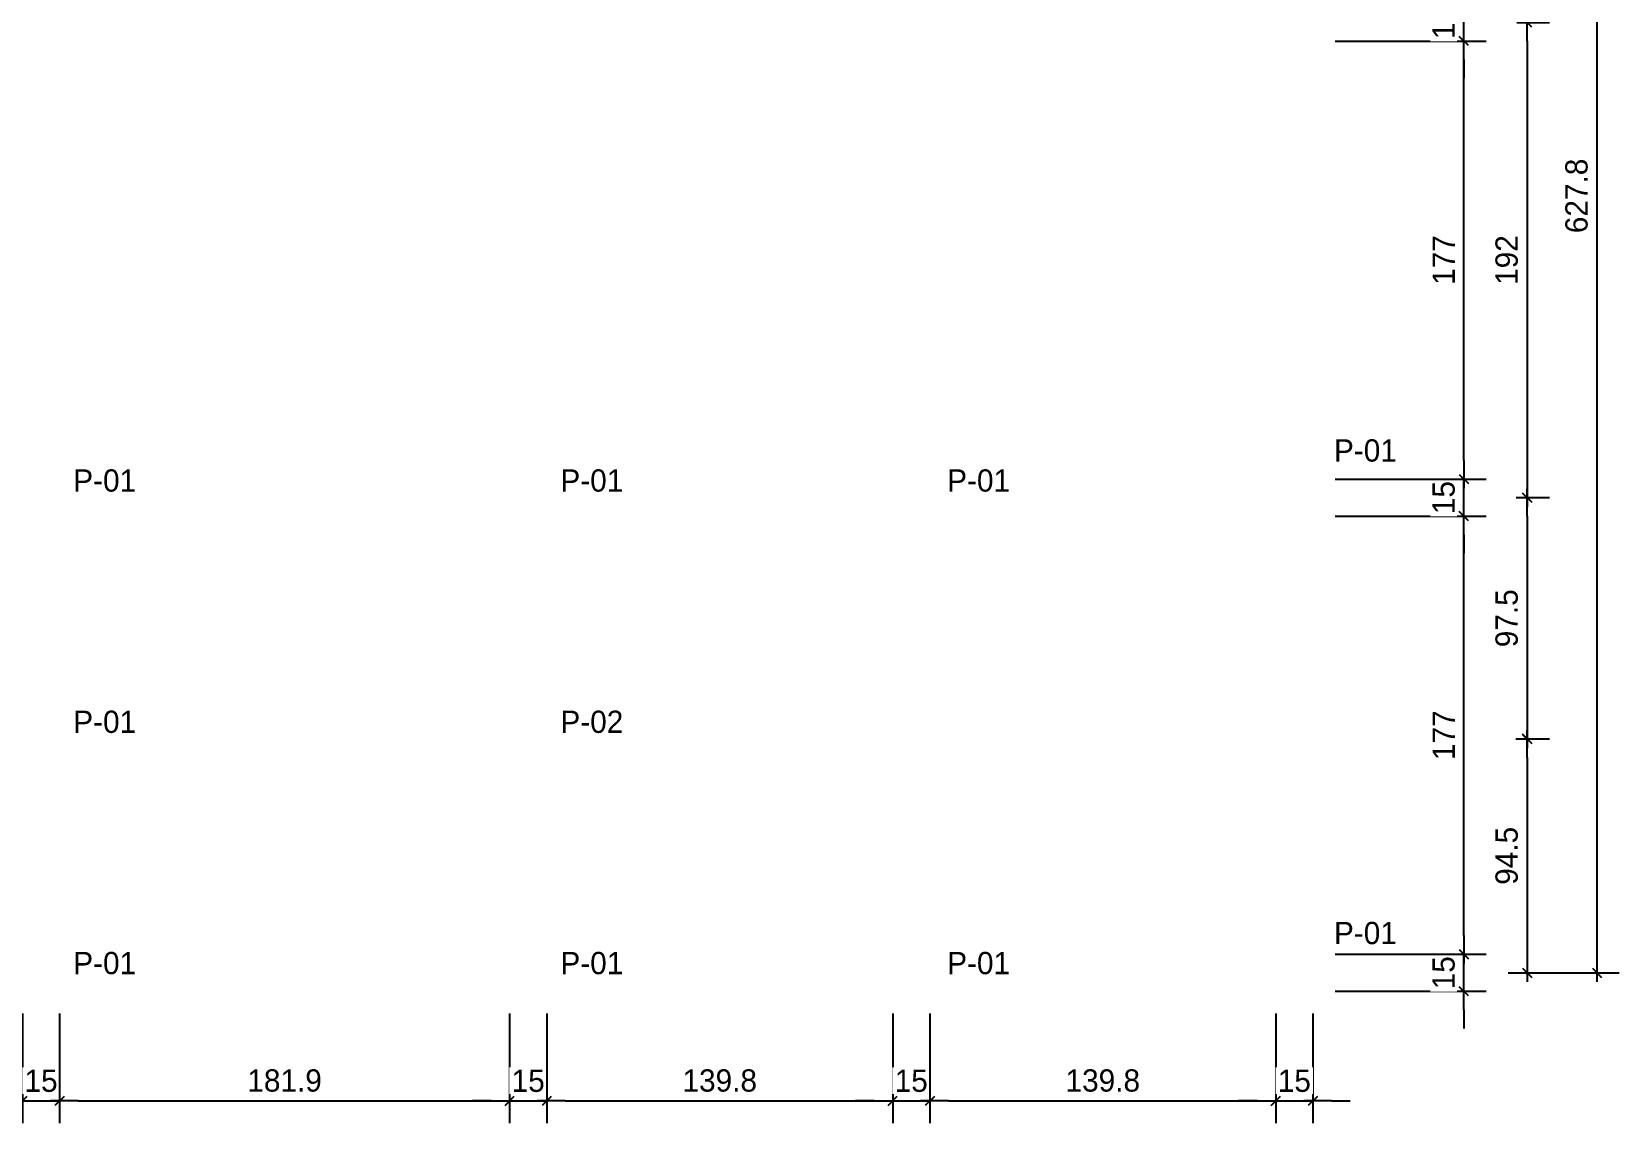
# Model space of a CAD drawing. Header units: millimetres. Extents: x 19442 to 19711, y 4351 to 4752.
# Drawn here: x 19449.14 to 19455.55, y 4515.26 to 4519.67 of the extents above; entities that cross this region are included whole.
import ezdxf

# ---------------------------------------------------------------- set-up
doc = ezdxf.new("R2010")
doc.units = ezdxf.units.MM
doc.layers.add('0 @ 0.5', color=7, linetype='Continuous')
doc.layers.add('TEXTO @ 0.5', color=2, linetype='Continuous')
doc.styles.add('century gothic', font='GOTHIC.TTF')
doc.dimstyles.new('ANOTATIVE CM SMCONSTRUCCIONES', dxfattribs={"dimscale": 0, "dimtxt": 0.18, "dimasz": 0.15, "dimexe": 0.18, "dimexo": 0.18, "dimgap": 0.07, "dimtad": 1, "dimdec": 1, "dimlfac": 100, "dimdsep": 46, "dimtxsty": 'century gothic', "dimblk1": 'FLECHA1', "dimblk2": 'FLECHA1', "dimsah": 1, "dimcen": 0.18, "dimdle": 0.075, "dimclrd": 1, "dimclre": 1, "dimclrt": 2, "dimaunit": 1, "dimadec": 0, "dimazin": 2, "dimtfac": 0.75, "dimtdec": 1, "dimtix": 1, "dimtmove": 2, "dimatfit": 3, "dimfxl": 0.09, "dimtvp": 1.5, "dimtfill": 1, "dimtolj": 1, "dimtzin": 0, "dimarcsym": 0})

# ---------------------------------------------------------------- blocks, each defined once
blk = doc.blocks.new('FLECHA1')
at = {"color": 1}
blk.add_line((-1, 0), (0.496, 0), dxfattribs=at)
at = {"color": 4}
blk.add_line((-0.246, -0.248), (0.248, 0.25), dxfattribs=at)
blk = doc.blocks.new('*D433')
at = {"color": 1, "lineweight": -2, "transparency": 16777216}
for p, q in [((19455.1373, 4519.7075), (19455.2686, 4519.7075)), ((19455.1786, 4519.6325), (19455.1786, 4517.8625)), ((19455.1343, 4517.7875), (19455.2686, 4517.7875))]:
    blk.add_line(p, q, dxfattribs=at)
at = {"layer": 'Defpoints', "color": 0, "transparency": 16777216}
for p in [(19455.0473, 4519.7075), (19455.0443, 4517.7875), (19455.1786, 4517.7875)]:
    blk.add_point(p, dxfattribs=at)
at = {"color": 1, "lineweight": -2, "transparency": 16777216, "xscale": 0.075, "yscale": 0.075, "zscale": 0.075}
for p, rotation in [((19455.1786, 4519.7075), 90), ((19455.1786, 4517.7875), 270)]:
    blk.add_blockref('FLECHA1', p, dxfattribs=dict(at, rotation=rotation))
at = {"color": 2, "transparency": 16777216, "insert": (19455.0963, 4518.7475), "char_height": 0.09, "attachment_point": 5, "rotation": 90, "style": 'century gothic', "bg_fill": 3, "box_fill_scale": 1.1, "bg_fill_color": 256, "bg_fill_true_color": 13158600, "bg_fill_transparency": 0}
blk.add_mtext('\\A1;192', dxfattribs=at)
blk = doc.blocks.new('*D434')
at = {"color": 1, "lineweight": -2, "transparency": 16777216}
for p, q in [((19455.1343, 4517.7875), (19455.2686, 4517.7875)), ((19455.1786, 4517.7125), (19455.1786, 4516.8875)), ((19455.1331, 4516.8125), (19455.2686, 4516.8125))]:
    blk.add_line(p, q, dxfattribs=at)
at = {"layer": 'Defpoints', "color": 0, "transparency": 16777216}
for p in [(19455.0443, 4517.7875), (19455.0431, 4516.8125), (19455.1786, 4516.8125)]:
    blk.add_point(p, dxfattribs=at)
at = {"color": 1, "lineweight": -2, "transparency": 16777216, "xscale": 0.075, "yscale": 0.075, "zscale": 0.075}
for p, rotation in [((19455.1786, 4517.7875), 90), ((19455.1786, 4516.8125), 270)]:
    blk.add_blockref('FLECHA1', p, dxfattribs=dict(at, rotation=rotation))
at = {"color": 2, "transparency": 16777216, "insert": (19455.0963, 4517.3), "char_height": 0.09, "attachment_point": 5, "rotation": 90, "style": 'century gothic', "bg_fill": 3, "box_fill_scale": 1.1, "bg_fill_color": 256, "bg_fill_true_color": 13158600, "bg_fill_transparency": 0}
blk.add_mtext('\\A1;97.5', dxfattribs=at)
blk = doc.blocks.new('*D435')
at = {"color": 1, "lineweight": -2, "transparency": 16777216}
for p, q in [((19455.1331, 4516.8125), (19455.2686, 4516.8125)), ((19455.1786, 4516.7375), (19455.1786, 4515.9425)), ((19455.1023, 4515.8675), (19455.2686, 4515.8675))]:
    blk.add_line(p, q, dxfattribs=at)
at = {"layer": 'Defpoints', "color": 0, "transparency": 16777216}
for p in [(19455.0431, 4516.8125), (19455.0123, 4515.8675), (19455.1786, 4515.8675)]:
    blk.add_point(p, dxfattribs=at)
at = {"color": 1, "lineweight": -2, "transparency": 16777216, "xscale": 0.075, "yscale": 0.075, "zscale": 0.075}
for p, rotation in [((19455.1786, 4516.8125), 90), ((19455.1786, 4515.8675), 270)]:
    blk.add_blockref('FLECHA1', p, dxfattribs=dict(at, rotation=rotation))
at = {"color": 2, "transparency": 16777216, "insert": (19455.0963, 4516.34), "char_height": 0.09, "attachment_point": 5, "rotation": 90, "style": 'century gothic', "bg_fill": 3, "box_fill_scale": 1.1, "bg_fill_color": 256, "bg_fill_true_color": 13158600, "bg_fill_transparency": 0}
blk.add_mtext('\\A1;94.5', dxfattribs=at)
blk = doc.blocks.new('*D436')
at = {"color": 1, "lineweight": -2, "transparency": 16777216}
for p, q in [((19455.1023, 4522.1459), (19455.551, 4522.1459)), ((19455.461, 4522.0709), (19455.461, 4515.9425)), ((19455.1023, 4515.8675), (19455.551, 4515.8675))]:
    blk.add_line(p, q, dxfattribs=at)
at = {"layer": 'Defpoints', "color": 0, "transparency": 16777216}
for p in [(19455.0123, 4522.1459), (19455.0123, 4515.8675), (19455.461, 4515.8675)]:
    blk.add_point(p, dxfattribs=at)
at = {"color": 1, "lineweight": -2, "transparency": 16777216, "xscale": 0.075, "yscale": 0.075, "zscale": 0.075}
for p, rotation in [((19455.461, 4522.1459), 90), ((19455.461, 4515.8675), 270)]:
    blk.add_blockref('FLECHA1', p, dxfattribs=dict(at, rotation=rotation))
at = {"color": 2, "transparency": 16777216, "insert": (19455.3787, 4519.0067), "char_height": 0.09, "attachment_point": 5, "rotation": 90, "style": 'century gothic', "bg_fill": 3, "box_fill_scale": 1.1, "bg_fill_color": 256, "bg_fill_true_color": 13158600, "bg_fill_transparency": 0}
blk.add_mtext('\\A1;627.8', dxfattribs=at)
blk = doc.blocks.new('*D468')
at = {"color": 1, "lineweight": -2, "transparency": 16777216}
for p, q in [((19449.098, 4515.7025), (19449.098, 4515.2594)), ((19449.248, 4515.7025), (19449.248, 4515.2594)), ((19449.023, 4515.3494), (19448.948, 4515.3494)), ((19449.098, 4515.3494), (19449.248, 4515.3494)), ((19449.323, 4515.3494), (19449.398, 4515.3494))]:
    blk.add_line(p, q, dxfattribs=at)
at = {"layer": 'Defpoints', "color": 0, "transparency": 16777216}
for p in [(19449.098, 4515.7925), (19449.248, 4515.7925)]:
    blk.add_point(p, dxfattribs=at)
at = {"color": 1, "lineweight": -2, "transparency": 16777216, "xscale": 0.075, "yscale": 0.075, "zscale": 0.075}
blk.add_blockref('FLECHA1', (19449.098, 4515.3494), dxfattribs=at)
at = {"color": 1, "lineweight": -2, "transparency": 16777216, "xscale": 0.075, "yscale": 0.075, "zscale": 0.075, "rotation": 180}
blk.add_blockref('FLECHA1', (19449.248, 4515.3494), dxfattribs=at)
at = {"color": 2, "transparency": 16777216, "insert": (19449.173, 4515.4305), "char_height": 0.09, "attachment_point": 5, "style": 'century gothic', "bg_fill": 3, "box_fill_scale": 1.1, "bg_fill_color": 256, "bg_fill_true_color": 13158600, "bg_fill_transparency": 0}
blk.add_mtext('\\A1;15', dxfattribs=at)
at = {"layer": 'Defpoints', "color": 0, "transparency": 16777216}
blk.add_point((19449.248, 4515.3494), dxfattribs=at)
blk = doc.blocks.new('*D469')
at = {"color": 1, "lineweight": -2, "transparency": 16777216}
for p, q in [((19449.248, 4515.7025), (19449.248, 4515.2594)), ((19451.0667, 4515.7025), (19451.0667, 4515.2594)), ((19449.323, 4515.3494), (19450.9917, 4515.3494))]:
    blk.add_line(p, q, dxfattribs=at)
at = {"layer": 'Defpoints', "color": 0, "transparency": 16777216}
for p in [(19449.248, 4515.7925), (19451.0667, 4515.7925), (19451.0667, 4515.3494)]:
    blk.add_point(p, dxfattribs=at)
at = {"color": 1, "lineweight": -2, "transparency": 16777216, "xscale": 0.075, "yscale": 0.075, "zscale": 0.075, "rotation": 180}
blk.add_blockref('FLECHA1', (19449.248, 4515.3494), dxfattribs=at)
at = {"color": 1, "lineweight": -2, "transparency": 16777216, "xscale": 0.075, "yscale": 0.075, "zscale": 0.075}
blk.add_blockref('FLECHA1', (19451.0667, 4515.3494), dxfattribs=at)
at = {"color": 2, "transparency": 16777216, "insert": (19450.1573, 4515.4316), "char_height": 0.09, "attachment_point": 5, "style": 'century gothic', "bg_fill": 3, "box_fill_scale": 1.1, "bg_fill_color": 256, "bg_fill_true_color": 13158600, "bg_fill_transparency": 0}
blk.add_mtext('\\A1;181.9', dxfattribs=at)
blk = doc.blocks.new('*D470')
at = {"color": 1, "lineweight": -2, "transparency": 16777216}
for p, q in [((19451.0667, 4515.7025), (19451.0667, 4515.2594)), ((19451.2167, 4515.7025), (19451.2167, 4515.2594)), ((19450.9917, 4515.3494), (19450.9167, 4515.3494)), ((19451.0667, 4515.3494), (19451.2167, 4515.3494)), ((19451.2917, 4515.3494), (19451.3667, 4515.3494))]:
    blk.add_line(p, q, dxfattribs=at)
at = {"layer": 'Defpoints', "color": 0, "transparency": 16777216}
for p in [(19451.0667, 4515.7925), (19451.2167, 4515.7925)]:
    blk.add_point(p, dxfattribs=at)
at = {"color": 1, "lineweight": -2, "transparency": 16777216, "xscale": 0.075, "yscale": 0.075, "zscale": 0.075}
blk.add_blockref('FLECHA1', (19451.0667, 4515.3494), dxfattribs=at)
at = {"color": 1, "lineweight": -2, "transparency": 16777216, "xscale": 0.075, "yscale": 0.075, "zscale": 0.075, "rotation": 180}
blk.add_blockref('FLECHA1', (19451.2167, 4515.3494), dxfattribs=at)
at = {"color": 2, "transparency": 16777216, "insert": (19451.1417, 4515.4305), "char_height": 0.09, "attachment_point": 5, "style": 'century gothic', "bg_fill": 3, "box_fill_scale": 1.1, "bg_fill_color": 256, "bg_fill_true_color": 13158600, "bg_fill_transparency": 0}
blk.add_mtext('\\A1;15', dxfattribs=at)
at = {"layer": 'Defpoints', "color": 0, "transparency": 16777216}
blk.add_point((19451.2167, 4515.3494), dxfattribs=at)
blk = doc.blocks.new('*D471')
at = {"color": 1, "lineweight": -2, "transparency": 16777216}
for p, q in [((19451.2167, 4515.7025), (19451.2167, 4515.2594)), ((19452.6148, 4515.7025), (19452.6148, 4515.2594)), ((19451.2917, 4515.3494), (19452.5398, 4515.3494))]:
    blk.add_line(p, q, dxfattribs=at)
at = {"layer": 'Defpoints', "color": 0, "transparency": 16777216}
for p in [(19451.2167, 4515.7925), (19452.6148, 4515.7925), (19452.6148, 4515.3494)]:
    blk.add_point(p, dxfattribs=at)
at = {"color": 1, "lineweight": -2, "transparency": 16777216, "xscale": 0.075, "yscale": 0.075, "zscale": 0.075, "rotation": 180}
blk.add_blockref('FLECHA1', (19451.2167, 4515.3494), dxfattribs=at)
at = {"color": 1, "lineweight": -2, "transparency": 16777216, "xscale": 0.075, "yscale": 0.075, "zscale": 0.075}
blk.add_blockref('FLECHA1', (19452.6148, 4515.3494), dxfattribs=at)
at = {"color": 2, "transparency": 16777216, "insert": (19451.9158, 4515.4316), "char_height": 0.09, "attachment_point": 5, "style": 'century gothic', "bg_fill": 3, "box_fill_scale": 1.1, "bg_fill_color": 256, "bg_fill_true_color": 13158600, "bg_fill_transparency": 0}
blk.add_mtext('\\A1;139.8', dxfattribs=at)
blk = doc.blocks.new('*D472')
at = {"color": 1, "lineweight": -2, "transparency": 16777216}
for p, q in [((19452.6148, 4515.7025), (19452.6148, 4515.2594)), ((19452.7648, 4515.7025), (19452.7648, 4515.2594)), ((19452.5398, 4515.3494), (19452.4648, 4515.3494)), ((19452.6148, 4515.3494), (19452.7648, 4515.3494)), ((19452.8398, 4515.3494), (19452.9148, 4515.3494))]:
    blk.add_line(p, q, dxfattribs=at)
at = {"layer": 'Defpoints', "color": 0, "transparency": 16777216}
for p in [(19452.6148, 4515.7925), (19452.7648, 4515.7925)]:
    blk.add_point(p, dxfattribs=at)
at = {"color": 1, "lineweight": -2, "transparency": 16777216, "xscale": 0.075, "yscale": 0.075, "zscale": 0.075}
blk.add_blockref('FLECHA1', (19452.6148, 4515.3494), dxfattribs=at)
at = {"color": 1, "lineweight": -2, "transparency": 16777216, "xscale": 0.075, "yscale": 0.075, "zscale": 0.075, "rotation": 180}
blk.add_blockref('FLECHA1', (19452.7648, 4515.3494), dxfattribs=at)
at = {"color": 2, "transparency": 16777216, "insert": (19452.6898, 4515.4305), "char_height": 0.09, "attachment_point": 5, "style": 'century gothic', "bg_fill": 3, "box_fill_scale": 1.1, "bg_fill_color": 256, "bg_fill_true_color": 13158600, "bg_fill_transparency": 0}
blk.add_mtext('\\A1;15', dxfattribs=at)
at = {"layer": 'Defpoints', "color": 0, "transparency": 16777216}
blk.add_point((19452.7648, 4515.3494), dxfattribs=at)
blk = doc.blocks.new('*D473')
at = {"color": 1, "lineweight": -2, "transparency": 16777216}
for p, q in [((19452.7648, 4515.7025), (19452.7648, 4515.2594)), ((19454.1629, 4515.7025), (19454.1629, 4515.2594)), ((19452.8398, 4515.3494), (19454.0879, 4515.3494))]:
    blk.add_line(p, q, dxfattribs=at)
at = {"layer": 'Defpoints', "color": 0, "transparency": 16777216}
for p in [(19452.7648, 4515.7925), (19454.1629, 4515.7925), (19454.1629, 4515.3494)]:
    blk.add_point(p, dxfattribs=at)
at = {"color": 1, "lineweight": -2, "transparency": 16777216, "xscale": 0.075, "yscale": 0.075, "zscale": 0.075, "rotation": 180}
blk.add_blockref('FLECHA1', (19452.7648, 4515.3494), dxfattribs=at)
at = {"color": 1, "lineweight": -2, "transparency": 16777216, "xscale": 0.075, "yscale": 0.075, "zscale": 0.075}
blk.add_blockref('FLECHA1', (19454.1629, 4515.3494), dxfattribs=at)
at = {"color": 2, "transparency": 16777216, "insert": (19453.4639, 4515.4316), "char_height": 0.09, "attachment_point": 5, "style": 'century gothic', "bg_fill": 3, "box_fill_scale": 1.1, "bg_fill_color": 256, "bg_fill_true_color": 13158600, "bg_fill_transparency": 0}
blk.add_mtext('\\A1;139.8', dxfattribs=at)
blk = doc.blocks.new('*D474')
at = {"color": 1, "lineweight": -2, "transparency": 16777216}
for p, q in [((19454.1629, 4515.7025), (19454.1629, 4515.2594)), ((19454.3129, 4515.7025), (19454.3129, 4515.2594)), ((19454.0879, 4515.3494), (19454.0129, 4515.3494)), ((19454.1629, 4515.3494), (19454.3129, 4515.3494)), ((19454.3879, 4515.3494), (19454.4629, 4515.3494))]:
    blk.add_line(p, q, dxfattribs=at)
at = {"layer": 'Defpoints', "color": 0, "transparency": 16777216}
for p in [(19454.1629, 4515.7925), (19454.3129, 4515.7925)]:
    blk.add_point(p, dxfattribs=at)
at = {"color": 1, "lineweight": -2, "transparency": 16777216, "xscale": 0.075, "yscale": 0.075, "zscale": 0.075}
blk.add_blockref('FLECHA1', (19454.1629, 4515.3494), dxfattribs=at)
at = {"color": 1, "lineweight": -2, "transparency": 16777216, "xscale": 0.075, "yscale": 0.075, "zscale": 0.075, "rotation": 180}
blk.add_blockref('FLECHA1', (19454.3129, 4515.3494), dxfattribs=at)
at = {"color": 2, "transparency": 16777216, "insert": (19454.2379, 4515.4305), "char_height": 0.09, "attachment_point": 5, "style": 'century gothic', "bg_fill": 3, "box_fill_scale": 1.1, "bg_fill_color": 256, "bg_fill_true_color": 13158600, "bg_fill_transparency": 0}
blk.add_mtext('\\A1;15', dxfattribs=at)
at = {"layer": 'Defpoints', "color": 0, "transparency": 16777216}
blk.add_point((19454.3129, 4515.3494), dxfattribs=at)
blk = doc.blocks.new('*D475')
at = {"color": 1, "lineweight": -2, "transparency": 16777216}
for p, q in [((19454.9227, 4516.0175), (19454.9227, 4516.0925)), ((19454.4029, 4515.9425), (19455.0127, 4515.9425)), ((19454.9227, 4515.7925), (19454.9227, 4515.9425)), ((19454.4029, 4515.7925), (19455.0127, 4515.7925)), ((19454.9227, 4515.7175), (19454.9227, 4515.6425))]:
    blk.add_line(p, q, dxfattribs=at)
at = {"layer": 'Defpoints', "color": 0, "transparency": 16777216}
for p in [(19454.3129, 4515.9425), (19454.3129, 4515.7925)]:
    blk.add_point(p, dxfattribs=at)
at = {"color": 1, "lineweight": -2, "transparency": 16777216, "xscale": 0.075, "yscale": 0.075, "zscale": 0.075}
for p, rotation in [((19454.9227, 4515.9425), 270), ((19454.9227, 4515.7925), 90)]:
    blk.add_blockref('FLECHA1', p, dxfattribs=dict(at, rotation=rotation))
at = {"color": 2, "transparency": 16777216, "insert": (19454.8416, 4515.8675), "char_height": 0.09, "attachment_point": 5, "rotation": 90, "style": 'century gothic', "bg_fill": 3, "box_fill_scale": 1.1, "bg_fill_color": 256, "bg_fill_true_color": 13158600, "bg_fill_transparency": 0}
blk.add_mtext('\\A1;15', dxfattribs=at)
at = {"layer": 'Defpoints', "color": 0, "transparency": 16777216}
blk.add_point((19454.9227, 4515.9425), dxfattribs=at)
blk = doc.blocks.new('*D476')
at = {"color": 1, "lineweight": -2, "transparency": 16777216}
for p, q in [((19454.4029, 4517.7125), (19455.0127, 4517.7125)), ((19454.9227, 4516.0175), (19454.9227, 4517.6375)), ((19454.4029, 4515.9425), (19455.0127, 4515.9425))]:
    blk.add_line(p, q, dxfattribs=at)
at = {"layer": 'Defpoints', "color": 0, "transparency": 16777216}
for p in [(19454.3129, 4517.7125), (19454.9227, 4517.7125), (19454.3129, 4515.9425)]:
    blk.add_point(p, dxfattribs=at)
at = {"color": 1, "lineweight": -2, "transparency": 16777216, "xscale": 0.075, "yscale": 0.075, "zscale": 0.075}
for p, rotation in [((19454.9227, 4517.7125), 90), ((19454.9227, 4515.9425), 270)]:
    blk.add_blockref('FLECHA1', p, dxfattribs=dict(at, rotation=rotation))
at = {"color": 2, "transparency": 16777216, "insert": (19454.8416, 4516.8275), "char_height": 0.09, "attachment_point": 5, "rotation": 90, "style": 'century gothic', "bg_fill": 3, "box_fill_scale": 1.1, "bg_fill_color": 256, "bg_fill_true_color": 13158600, "bg_fill_transparency": 0}
blk.add_mtext('\\A1;177', dxfattribs=at)
blk = doc.blocks.new('*D477')
at = {"color": 1, "lineweight": -2, "transparency": 16777216}
for p, q in [((19454.9227, 4517.9375), (19454.9227, 4518.0125)), ((19454.4029, 4517.8625), (19455.0127, 4517.8625)), ((19454.9227, 4517.7125), (19454.9227, 4517.8625)), ((19454.4029, 4517.7125), (19455.0127, 4517.7125)), ((19454.9227, 4517.6375), (19454.9227, 4517.5625))]:
    blk.add_line(p, q, dxfattribs=at)
at = {"layer": 'Defpoints', "color": 0, "transparency": 16777216}
for p in [(19454.3129, 4517.8625), (19454.3129, 4517.7125)]:
    blk.add_point(p, dxfattribs=at)
at = {"color": 1, "lineweight": -2, "transparency": 16777216, "xscale": 0.075, "yscale": 0.075, "zscale": 0.075}
for p, rotation in [((19454.9227, 4517.8625), 270), ((19454.9227, 4517.7125), 90)]:
    blk.add_blockref('FLECHA1', p, dxfattribs=dict(at, rotation=rotation))
at = {"color": 2, "transparency": 16777216, "insert": (19454.8416, 4517.7875), "char_height": 0.09, "attachment_point": 5, "rotation": 90, "style": 'century gothic', "bg_fill": 3, "box_fill_scale": 1.1, "bg_fill_color": 256, "bg_fill_true_color": 13158600, "bg_fill_transparency": 0}
blk.add_mtext('\\A1;15', dxfattribs=at)
at = {"layer": 'Defpoints', "color": 0, "transparency": 16777216}
blk.add_point((19454.9227, 4517.8625), dxfattribs=at)
blk = doc.blocks.new('*D478')
at = {"color": 1, "lineweight": -2, "transparency": 16777216}
for p, q in [((19454.4029, 4519.6325), (19455.0127, 4519.6325)), ((19454.9227, 4517.9375), (19454.9227, 4519.5575)), ((19454.4029, 4517.8625), (19455.0127, 4517.8625))]:
    blk.add_line(p, q, dxfattribs=at)
at = {"layer": 'Defpoints', "color": 0, "transparency": 16777216}
for p in [(19454.3129, 4519.6325), (19454.9227, 4519.6325), (19454.3129, 4517.8625)]:
    blk.add_point(p, dxfattribs=at)
at = {"color": 1, "lineweight": -2, "transparency": 16777216, "xscale": 0.075, "yscale": 0.075, "zscale": 0.075}
for p, rotation in [((19454.9227, 4519.6325), 90), ((19454.9227, 4517.8625), 270)]:
    blk.add_blockref('FLECHA1', p, dxfattribs=dict(at, rotation=rotation))
at = {"color": 2, "transparency": 16777216, "insert": (19454.8416, 4518.7475), "char_height": 0.09, "attachment_point": 5, "rotation": 90, "style": 'century gothic', "bg_fill": 3, "box_fill_scale": 1.1, "bg_fill_color": 256, "bg_fill_true_color": 13158600, "bg_fill_transparency": 0}
blk.add_mtext('\\A1;177', dxfattribs=at)
blk = doc.blocks.new('*D479')
at = {"color": 1, "lineweight": -2, "transparency": 16777216}
for p, q in [((19454.9227, 4519.8575), (19454.9227, 4519.9325)), ((19454.4029, 4519.7825), (19455.0127, 4519.7825)), ((19454.9227, 4519.6325), (19454.9227, 4519.7825)), ((19454.4029, 4519.6325), (19455.0127, 4519.6325)), ((19454.9227, 4519.5575), (19454.9227, 4519.4825))]:
    blk.add_line(p, q, dxfattribs=at)
at = {"layer": 'Defpoints', "color": 0, "transparency": 16777216}
for p in [(19454.3129, 4519.7825), (19454.3129, 4519.6325)]:
    blk.add_point(p, dxfattribs=at)
at = {"color": 1, "lineweight": -2, "transparency": 16777216, "xscale": 0.075, "yscale": 0.075, "zscale": 0.075}
for p, rotation in [((19454.9227, 4519.7825), 270), ((19454.9227, 4519.6325), 90)]:
    blk.add_blockref('FLECHA1', p, dxfattribs=dict(at, rotation=rotation))
at = {"color": 2, "transparency": 16777216, "insert": (19454.8416, 4519.7075), "char_height": 0.09, "attachment_point": 5, "rotation": 90, "style": 'century gothic', "bg_fill": 3, "box_fill_scale": 1.1, "bg_fill_color": 256, "bg_fill_true_color": 13158600, "bg_fill_transparency": 0}
blk.add_mtext('\\A1;15', dxfattribs=at)
at = {"layer": 'Defpoints', "color": 0, "transparency": 16777216}
blk.add_point((19454.9227, 4519.7825), dxfattribs=at)

msp = doc.modelspace()

# ---------------------------------------------------------------- texts
at = {"layer": 'TEXTO @ 0.5', "color": 2, "char_height": 0.09, "width": 0.238534, "attachment_point": 1, "style": 'century gothic'}
for s, insert in [('P-01 ', (19454.3981, 4518.0231)), ('P-01 ', (19449.3032, 4517.9017)), ('P-01 ', (19451.2719, 4517.9017)), ('P-01 ', (19452.835, 4517.9017)), ('P-01 ', (19449.3032, 4516.9267)), ('P-02 ', (19451.2719, 4516.9267)), ('P-01 ', (19454.3981, 4516.0731)), ('P-01 ', (19449.3032, 4515.9517)), ('P-01 ', (19451.2719, 4515.9517)), ('P-01 ', (19452.835, 4515.9517))]:
    msp.add_mtext(s, dxfattribs=dict(at, insert=insert))

# ---------------------------------------------------------------- dimensions: what is measured, and where the dimension line sits
at = {"layer": '0 @ 0.5'}
dim = msp.add_linear_dim(base=(19455.1786, 4517.7875), p1=(19455.0473, 4519.7075), p2=(19455.0443, 4517.7875), angle=90, dimstyle='ANOTATIVE CM SMCONSTRUCCIONES', override={"dimscale": 0.5, "dimtix": 1, "dimtofl": 1, "dimtmove": 2, "dimatfit": 3}, dxfattribs=at)
dim.commit()
dim.dimension.update_dxf_attribs({"geometry": '*D433', "text_midpoint": (19455.0963, 4518.7475)})
dim = msp.add_linear_dim(base=(19449.248, 4515.3494), p1=(19449.098, 4515.7925), p2=(19449.248, 4515.7925), dimstyle='ANOTATIVE CM SMCONSTRUCCIONES', override={"dimscale": 0.5, "dimtix": 1, "dimtofl": 1, "dimtmove": 2, "dimatfit": 3}, dxfattribs=at)
dim.commit()
dim.dimension.update_dxf_attribs({"geometry": '*D468', "text_midpoint": (19449.173, 4515.4305)})

# ---------------------------------------------------------------- next in the draw order: dimensions: what is measured, and where the dimension line sits
dim = msp.add_linear_dim(base=(19455.1786, 4516.8125), p1=(19455.0443, 4517.7875), p2=(19455.0431, 4516.8125), angle=90, dimstyle='ANOTATIVE CM SMCONSTRUCCIONES', override={"dimscale": 0.5, "dimtix": 1, "dimtofl": 1, "dimtmove": 2, "dimatfit": 3}, dxfattribs=at)
dim.commit()
dim.dimension.update_dxf_attribs({"geometry": '*D434', "text_midpoint": (19455.0963, 4517.3)})
dim = msp.add_linear_dim(base=(19451.0667, 4515.3494), p1=(19449.248, 4515.7925), p2=(19451.0667, 4515.7925), dimstyle='ANOTATIVE CM SMCONSTRUCCIONES', override={"dimscale": 0.5, "dimtix": 1, "dimtofl": 1, "dimtmove": 2, "dimatfit": 3}, dxfattribs=at)
dim.commit()
dim.dimension.update_dxf_attribs({"geometry": '*D469', "text_midpoint": (19450.1573, 4515.4316)})

# ---------------------------------------------------------------- next in the draw order: dimensions: what is measured, and where the dimension line sits
dim = msp.add_linear_dim(base=(19455.1786, 4515.8675), p1=(19455.0431, 4516.8125), p2=(19455.0123, 4515.8675), angle=90, dimstyle='ANOTATIVE CM SMCONSTRUCCIONES', override={"dimscale": 0.5, "dimtix": 1, "dimtofl": 1, "dimtmove": 2, "dimatfit": 3}, dxfattribs=at)
dim.commit()
dim.dimension.update_dxf_attribs({"geometry": '*D435', "text_midpoint": (19455.0963, 4516.34)})
dim = msp.add_linear_dim(base=(19451.2167, 4515.3494), p1=(19451.0667, 4515.7925), p2=(19451.2167, 4515.7925), dimstyle='ANOTATIVE CM SMCONSTRUCCIONES', override={"dimscale": 0.5, "dimtix": 1, "dimtofl": 1, "dimtmove": 2, "dimatfit": 3}, dxfattribs=at)
dim.commit()
dim.dimension.update_dxf_attribs({"geometry": '*D470', "text_midpoint": (19451.1417, 4515.4305)})

# ---------------------------------------------------------------- next in the draw order: dimensions: what is measured, and where the dimension line sits
dim = msp.add_linear_dim(base=(19455.461, 4515.8675), p1=(19455.0123, 4522.1459), p2=(19455.0123, 4515.8675), angle=90, dimstyle='ANOTATIVE CM SMCONSTRUCCIONES', override={"dimscale": 0.5, "dimtix": 1, "dimtofl": 1, "dimtmove": 2, "dimatfit": 3}, dxfattribs=at)
dim.commit()
dim.dimension.update_dxf_attribs({"geometry": '*D436', "text_midpoint": (19455.3787, 4519.0067)})
dim = msp.add_linear_dim(base=(19452.6148, 4515.3494), p1=(19451.2167, 4515.7925), p2=(19452.6148, 4515.7925), dimstyle='ANOTATIVE CM SMCONSTRUCCIONES', override={"dimscale": 0.5, "dimtix": 1, "dimtofl": 1, "dimtmove": 2, "dimatfit": 3}, dxfattribs=at)
dim.commit()
dim.dimension.update_dxf_attribs({"geometry": '*D471', "text_midpoint": (19451.9158, 4515.4316)})

# ---------------------------------------------------------------- next in the draw order: dimensions: what is measured, and where the dimension line sits
dim = msp.add_linear_dim(base=(19452.7648, 4515.3494), p1=(19452.6148, 4515.7925), p2=(19452.7648, 4515.7925), dimstyle='ANOTATIVE CM SMCONSTRUCCIONES', override={"dimscale": 0.5, "dimtix": 1, "dimtofl": 1, "dimtmove": 2, "dimatfit": 3}, dxfattribs=at)
dim.commit()
dim.dimension.update_dxf_attribs({"geometry": '*D472', "text_midpoint": (19452.6898, 4515.4305)})

# ---------------------------------------------------------------- next in the draw order: dimensions: what is measured, and where the dimension line sits
dim = msp.add_linear_dim(base=(19454.1629, 4515.3494), p1=(19452.7648, 4515.7925), p2=(19454.1629, 4515.7925), dimstyle='ANOTATIVE CM SMCONSTRUCCIONES', override={"dimscale": 0.5, "dimtix": 1, "dimtofl": 1, "dimtmove": 2, "dimatfit": 3}, dxfattribs=at)
dim.commit()
dim.dimension.update_dxf_attribs({"geometry": '*D473', "text_midpoint": (19453.4639, 4515.4316)})

# ---------------------------------------------------------------- next in the draw order: dimensions: what is measured, and where the dimension line sits
dim = msp.add_linear_dim(base=(19454.3129, 4515.3494), p1=(19454.1629, 4515.7925), p2=(19454.3129, 4515.7925), dimstyle='ANOTATIVE CM SMCONSTRUCCIONES', override={"dimscale": 0.5, "dimtix": 1, "dimtofl": 1, "dimtmove": 2, "dimatfit": 3}, dxfattribs=at)
dim.commit()
dim.dimension.update_dxf_attribs({"geometry": '*D474', "text_midpoint": (19454.2379, 4515.4305)})

# ---------------------------------------------------------------- next in the draw order: dimensions: what is measured, and where the dimension line sits
dim = msp.add_linear_dim(base=(19454.9227, 4515.9425), p1=(19454.3129, 4515.7925), p2=(19454.3129, 4515.9425), angle=90, dimstyle='ANOTATIVE CM SMCONSTRUCCIONES', override={"dimscale": 0.5, "dimtix": 1, "dimtofl": 1, "dimtmove": 2, "dimatfit": 3}, dxfattribs=at)
dim.commit()
dim.dimension.update_dxf_attribs({"geometry": '*D475', "text_midpoint": (19454.8416, 4515.8675)})

# ---------------------------------------------------------------- next in the draw order: dimensions: what is measured, and where the dimension line sits
dim = msp.add_linear_dim(base=(19454.9227, 4517.7125), p1=(19454.3129, 4515.9425), p2=(19454.3129, 4517.7125), angle=90, dimstyle='ANOTATIVE CM SMCONSTRUCCIONES', override={"dimscale": 0.5, "dimtix": 1, "dimtofl": 1, "dimtmove": 2, "dimatfit": 3}, dxfattribs=at)
dim.commit()
dim.dimension.update_dxf_attribs({"geometry": '*D476', "text_midpoint": (19454.8416, 4516.8275)})

# ---------------------------------------------------------------- next in the draw order: dimensions: what is measured, and where the dimension line sits
dim = msp.add_linear_dim(base=(19454.9227, 4517.8625), p1=(19454.3129, 4517.7125), p2=(19454.3129, 4517.8625), angle=90, dimstyle='ANOTATIVE CM SMCONSTRUCCIONES', override={"dimscale": 0.5, "dimtix": 1, "dimtofl": 1, "dimtmove": 2, "dimatfit": 3}, dxfattribs=at)
dim.commit()
dim.dimension.update_dxf_attribs({"geometry": '*D477', "text_midpoint": (19454.8416, 4517.7875)})

# ---------------------------------------------------------------- next in the draw order: dimensions: what is measured, and where the dimension line sits
dim = msp.add_linear_dim(base=(19454.9227, 4519.6325), p1=(19454.3129, 4517.8625), p2=(19454.3129, 4519.6325), angle=90, dimstyle='ANOTATIVE CM SMCONSTRUCCIONES', override={"dimscale": 0.5, "dimtix": 1, "dimtofl": 1, "dimtmove": 2, "dimatfit": 3}, dxfattribs=at)
dim.commit()
dim.dimension.update_dxf_attribs({"geometry": '*D478', "text_midpoint": (19454.8416, 4518.7475)})

# ---------------------------------------------------------------- next in the draw order: dimensions: what is measured, and where the dimension line sits
dim = msp.add_linear_dim(base=(19454.9227, 4519.7825), p1=(19454.3129, 4519.6325), p2=(19454.3129, 4519.7825), angle=90, dimstyle='ANOTATIVE CM SMCONSTRUCCIONES', override={"dimscale": 0.5, "dimtix": 1, "dimtofl": 1, "dimtmove": 2, "dimatfit": 3}, dxfattribs=at)
dim.commit()
dim.dimension.update_dxf_attribs({"geometry": '*D479', "text_midpoint": (19454.8416, 4519.7075)})

doc.saveas('drawing.dxf')
